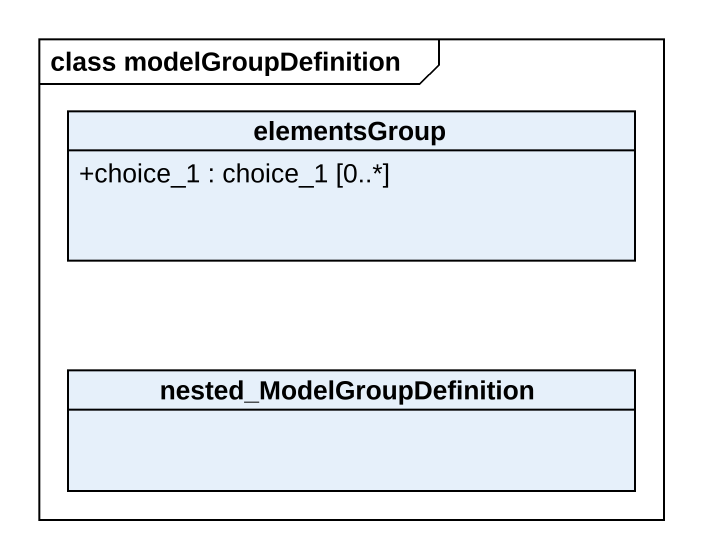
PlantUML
@startuml
mainframe class modelGroupDefinition
hide circle
hide empty members
skinparam classAttributeIconSize 0
class elementsGroup {
  +choice_1 : choice_1 [0..*]
}
class nested_ModelGroupDefinition
@enduml
